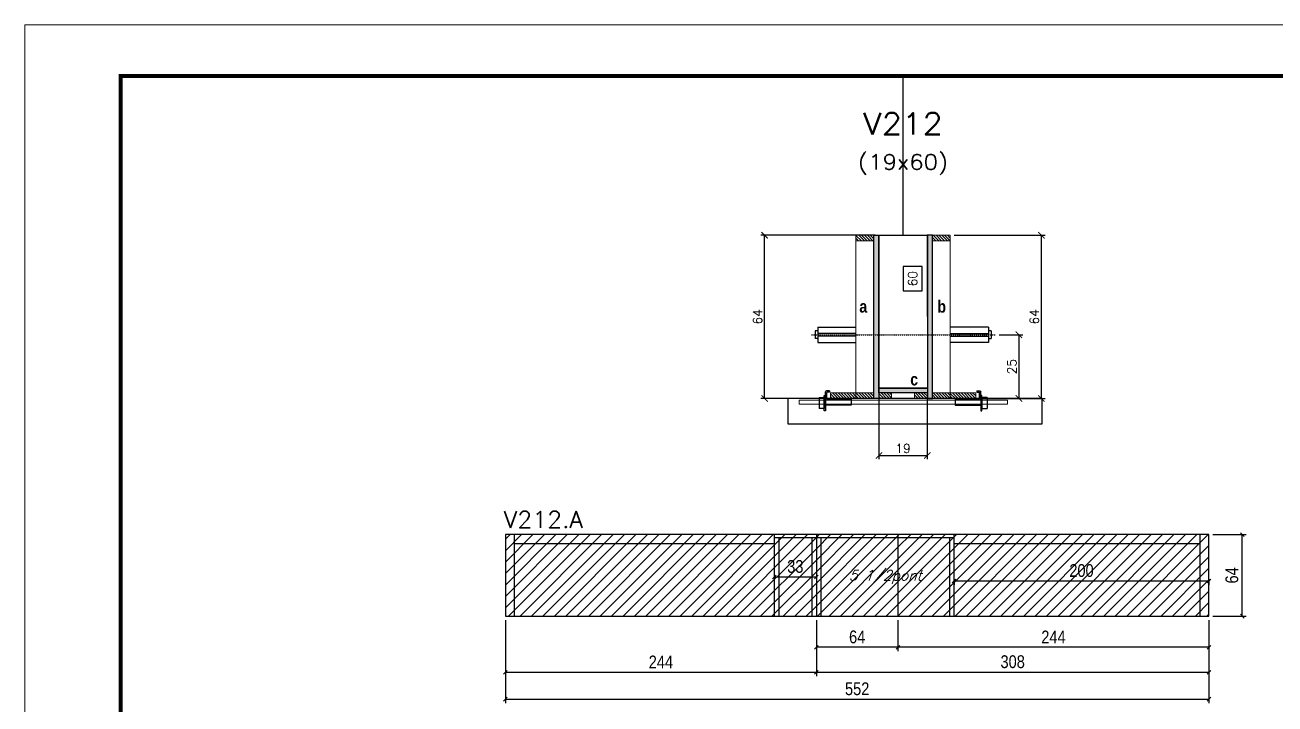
# Model space of a CAD drawing. Extents: x 137137 to 143418, y 10464 to 34486.
# Drawn here: x 140321 to 141301, y 31656 to 32189 of the extents above; entities that cross this region are included whole.
import ezdxf
from ezdxf.enums import TextEntityAlignment as Align

# ---------------------------------------------------------------- set-up
doc = ezdxf.new("R2010")
doc.units = 0
doc.linetypes.add('DASHED', pattern=[0.75, 0.5, -0.25])
doc.linetypes.add('HIDDEN', pattern=[0.375, 0.25, -0.125])
for name, color, linetype in [('barrote', 251, 'Continuous'), ('COTA', 241, 'Continuous'), ('Cota Seção (2x)', 4, 'Continuous'), ('detalhes', 4, 'Continuous'), ('Painéis', 200, 'Continuous'), ('presilha', 1, 'Continuous'), ('SARR_2.2x7', 40, 'Continuous'), ('SARR_3.5x7', 81, 'Continuous'), ('TENSOR', 3, 'Continuous'), ('texto', 7, 'Continuous'), ('Texto de Titulo', 7, 'Continuous'), ('Texto Qtd Sarr', 242, 'Continuous')]:
    doc.layers.add(name, color=color, linetype=linetype)
for name, color, linetype, lineweight in [('CONCRETO', 251, 'Continuous', 25), ('Folhas', 255, 'Continuous', 9), ('Hachura', 251, 'Continuous', 9), ('Madeira', 126, 'Continuous', 18), ('SARRAFO DE PRESSAO', 251, 'DASHED', 9), ('SCO-___-LAJ', 2, 'Continuous', 0), ('Texto Seção', 7, 'Continuous', 15)]:
    doc.layers.add(name, color=color, linetype=linetype, lineweight=lineweight)
doc.styles.add('COTA TECNICA', font='techl___.ttf', dxfattribs={"height": 10})
doc.styles.add('REGUA-120', font='ROMANS.shx', dxfattribs={"height": 15})
doc.styles.add('Romans', font='romans.shx')
doc.styles.add('TECNICA', font='techb___.ttf', dxfattribs={"height": 10})
doc.dimstyles.new('Cota Seção (2x)', dxfattribs={"dimtxt": 7, "dimasz": 5, "dimexe": 3, "dimexo": 3, "dimgap": 2, "dimtad": 3, "dimdec": 1, "dimlfac": 0.5, "dimzin": 12, "dimdsep": 46, "dimtxsty": 'Romans', "dimblk": 'ARCHTICK', "dimcen": 0, "dimclrd": 4, "dimclre": 4, "dimclrt": 1, "dimadec": 1, "dimazin": 3, "dimtfac": 1, "dimtdec": 1, "dimtmove": 0, "dimatfit": 3, "dimldrblk": 'OBLIQUE', "dimfxl": 1, "dimtolj": 1, "dimtzin": 12, "dimarcsym": 0})
doc.dimstyles.new('Cota Seção interna', dxfattribs={"dimtxt": 7, "dimasz": 6, "dimexe": 0.18, "dimexo": 2, "dimgap": -4, "dimtad": 3, "dimdec": 1, "dimlfac": 0.5, "dimzin": 12, "dimdsep": 46, "dimtxsty": 'Romans', "dimblk": 'ARCHTICK', "dimcen": 0.09, "dimse1": 1, "dimse2": 1, "dimsd1": 1, "dimsd2": 1, "dimclrd": 180, "dimclre": 5, "dimclrt": 1, "dimadec": 0, "dimazin": 3, "dimtfac": 1, "dimtdec": 1, "dimtofl": 0, "dimtmove": 0, "dimatfit": 3, "dimldrblk": 'ARCHTICK', "dimfxl": 1, "dimtolj": 1, "dimtzin": 0, "dimarcsym": 0})
doc.dimstyles.new('PAINEL', dxfattribs={"dimtxt": 10, "dimasz": 3, "dimexe": 3, "dimexo": 3, "dimgap": 3, "dimtad": 1, "dimdec": 1, "dimzin": 12, "dimdsep": 46, "dimtxsty": 'COTA TECNICA', "dimblk1": 'OBLIQUE', "dimblk2": 'OBLIQUE', "dimsah": 1, "dimcen": 0.9, "dimclrd": 4, "dimclre": 4, "dimclrt": 240, "dimadec": 1, "dimazin": 3, "dimtfac": 1, "dimtdec": 1, "dimtmove": 0, "dimatfit": 3, "dimfxl": 1, "dimtolj": 1, "dimtzin": 12, "dimarcsym": 0})
pattern_1 = [(315, (163947.3353, 23665.9822), (1.12253202, 1.12253202), [])]
pattern_2 = [(315, (163947.3353, 23592.3822), (1.12253202, 1.12253202), [])]

# ---------------------------------------------------------------- blocks, each defined once
blk = doc.blocks.new('_Oblique')
at = {"color": 0, "linetype": 'ByBlock', "lineweight": -2}
blk.add_line((-0.5, -0.5), (0.5, 0.5), dxfattribs=at)
blk = doc.blocks.new('*D269')
at = {"layer": 'COTA', "color": 4, "linetype": 'ByBlock', "lineweight": -2, "transparency": 16777216}
for p, q in [((140697.67, 31721.79), (140697.67, 31677.78)), ((140941.67, 31721.79), (140941.67, 31677.78)), ((140697.67, 31680.78), (140941.67, 31680.78))]:
    blk.add_line(p, q, dxfattribs=at)
at = {"layer": 'Defpoints', "color": 0, "linetype": 'ByBlock', "transparency": 16777216}
for p in [(140697.67, 31724.79), (140941.67, 31724.79), (140941.67, 31680.78)]:
    blk.add_point(p, dxfattribs=at)
at = {"layer": 'COTA', "color": 4, "linetype": 'ByBlock', "lineweight": -2, "transparency": 16777216, "xscale": 3, "yscale": 3, "zscale": 3, "rotation": 180}
blk.add_blockref('_Oblique', (140697.67, 31680.78), dxfattribs=at)
at = {"layer": 'COTA', "color": 4, "linetype": 'ByBlock', "lineweight": -2, "transparency": 16777216, "xscale": 3, "yscale": 3, "zscale": 3}
blk.add_blockref('_Oblique', (140941.67, 31680.78), dxfattribs=at)
at = {"layer": 'COTA', "color": 240, "linetype": 'ByBlock', "transparency": 16777216, "insert": (140819.67, 31688.86), "char_height": 10, "attachment_point": 5, "style": 'COTA TECNICA'}
blk.add_mtext('\\A1;244', dxfattribs=at)
blk = doc.blocks.new('*D270')
at = {"layer": 'COTA', "color": 4, "linetype": 'ByBlock', "lineweight": -2, "transparency": 16777216}
for p, q in [((141005.67, 31721.79), (141005.67, 31697.39)), ((141249.67, 31721.79), (141249.67, 31697.39)), ((141249.67, 31700.39), (141005.67, 31700.39))]:
    blk.add_line(p, q, dxfattribs=at)
at = {"layer": 'Defpoints', "color": 0, "linetype": 'ByBlock', "transparency": 16777216}
for p in [(141005.67, 31724.79), (141249.67, 31724.79), (141005.67, 31700.39)]:
    blk.add_point(p, dxfattribs=at)
at = {"layer": 'COTA', "color": 4, "linetype": 'ByBlock', "lineweight": -2, "transparency": 16777216, "xscale": 3, "yscale": 3, "zscale": 3, "rotation": 180}
blk.add_blockref('_Oblique', (141005.67, 31700.39), dxfattribs=at)
at = {"layer": 'COTA', "color": 4, "linetype": 'ByBlock', "lineweight": -2, "transparency": 16777216, "xscale": 3, "yscale": 3, "zscale": 3}
blk.add_blockref('_Oblique', (141249.67, 31700.39), dxfattribs=at)
at = {"layer": 'COTA', "color": 240, "linetype": 'ByBlock', "transparency": 16777216, "insert": (141127.67, 31708.46), "char_height": 10, "attachment_point": 5, "style": 'COTA TECNICA'}
blk.add_mtext('\\A1;244', dxfattribs=at)
blk = doc.blocks.new('*D271')
at = {"layer": 'COTA', "color": 4, "linetype": 'ByBlock', "lineweight": -2, "transparency": 16777216}
for p, q in [((140941.67, 31721.79), (140941.67, 31697.39)), ((141005.67, 31721.79), (141005.67, 31697.39)), ((141005.67, 31700.39), (140941.67, 31700.39))]:
    blk.add_line(p, q, dxfattribs=at)
at = {"layer": 'Defpoints', "color": 0, "linetype": 'ByBlock', "transparency": 16777216}
for p in [(140941.67, 31724.79), (141005.67, 31724.79), (140941.67, 31700.39)]:
    blk.add_point(p, dxfattribs=at)
at = {"layer": 'COTA', "color": 4, "linetype": 'ByBlock', "lineweight": -2, "transparency": 16777216, "xscale": 3, "yscale": 3, "zscale": 3, "rotation": 180}
blk.add_blockref('_Oblique', (140941.67, 31700.39), dxfattribs=at)
at = {"layer": 'COTA', "color": 4, "linetype": 'ByBlock', "lineweight": -2, "transparency": 16777216, "xscale": 3, "yscale": 3, "zscale": 3}
blk.add_blockref('_Oblique', (141005.67, 31700.39), dxfattribs=at)
at = {"layer": 'COTA', "color": 240, "linetype": 'ByBlock', "transparency": 16777216, "insert": (140973.67, 31708.49), "char_height": 10, "attachment_point": 5, "style": 'COTA TECNICA'}
blk.add_mtext('\\A1;64', dxfattribs=at)
blk = doc.blocks.new('_ArchTick')
at = {"color": 0, "linetype": 'ByBlock', "const_width": 0.15}
blk.add_lwpolyline([(-0.5, -0.5), (0.5, 0.5)], dxfattribs=at)
blk = doc.blocks.new('*D83')
at = {"layer": 'COTA', "color": 4, "lineweight": -2, "transparency": 16777216}
for p, q in [((140987.72, 32023.63), (140898.07, 32023.63)), ((140901.07, 31895.63), (140901.07, 32023.63)), ((140949.72, 31895.63), (140898.07, 31895.63))]:
    blk.add_line(p, q, dxfattribs=at)
at = {"layer": 'Defpoints', "color": 0, "transparency": 16777216}
for p in [(140901.07, 32023.63), (140990.72, 32023.63), (140952.72, 31895.63)]:
    blk.add_point(p, dxfattribs=at)
at = {"layer": 'COTA', "color": 4, "lineweight": -2, "transparency": 16777216, "xscale": 5, "yscale": 5, "zscale": 5}
for p, rotation in [((140901.07, 32023.63), 90), ((140901.07, 31895.63), 270)]:
    blk.add_blockref('_ArchTick', p, dxfattribs=dict(at, rotation=rotation))
at = {"layer": 'COTA', "color": 1, "transparency": 16777216, "insert": (140895.57, 31959.63), "char_height": 7, "attachment_point": 5, "rotation": 90, "style": 'Romans'}
blk.add_mtext('\\A1;64', dxfattribs=at)
blk = doc.blocks.new('*D84')
at = {"layer": 'COTA', "color": 4, "lineweight": -2, "transparency": 16777216}
for p, q in [((141049.71, 32023.63), (141121.19, 32023.63)), ((141118.19, 31895.63), (141118.19, 32023.63)), ((141069.72, 31895.63), (141121.19, 31895.63))]:
    blk.add_line(p, q, dxfattribs=at)
at = {"layer": 'Defpoints', "color": 0, "transparency": 16777216}
for p in [(141046.71, 32023.63), (141118.19, 32023.63), (141066.72, 31895.63)]:
    blk.add_point(p, dxfattribs=at)
at = {"layer": 'COTA', "color": 4, "lineweight": -2, "transparency": 16777216, "xscale": 5, "yscale": 5, "zscale": 5}
for p, rotation in [((141118.19, 32023.63), 90), ((141118.19, 31895.63), 270)]:
    blk.add_blockref('_ArchTick', p, dxfattribs=dict(at, rotation=rotation))
at = {"layer": 'COTA', "color": 1, "transparency": 16777216, "insert": (141112.69, 31959.63), "char_height": 7, "attachment_point": 5, "rotation": 90, "style": 'Romans'}
blk.add_mtext('\\A1;64', dxfattribs=at)
blk = doc.blocks.new('*D85')
at = {"layer": 'Cota Seção (2x)', "color": 180, "lineweight": -2, "transparency": 16777216}
for p, q in [((141024.71, 31999.13), (141009.71, 31999.13)), ((141009.71, 31999.13), (141009.71, 31980.13)), ((141024.71, 31980.13), (141024.71, 31999.13)), ((141009.71, 31980.13), (141024.71, 31980.13))]:
    blk.add_line(p, q, dxfattribs=at)
at = {"layer": 'Defpoints', "color": 0, "transparency": 16777216}
for p in [(141028.71, 32023.63), (141028.71, 32023.63), (141028.72, 31903.63)]:
    blk.add_point(p, dxfattribs=at)
at = {"layer": 'Cota Seção (2x)', "color": 1, "transparency": 16777216, "insert": (141017.21, 31989.63), "char_height": 7, "attachment_point": 5, "rotation": 90, "style": 'Romans'}
blk.add_mtext('\\A1;60', dxfattribs=at)
blk = doc.blocks.new('titulo1')
at = {"layer": 'Defpoints', "color": 252, "linetype": 'HIDDEN', "ltscale": 2}
blk.add_line((0, 0), (0, 125), dxfattribs=at)
at = {"layer": 'Defpoints', "style": 'Romans', "oblique": 15}
blk.add_attdef('FOLHA', text='', height=10, dxfattribs=at).set_placement((0, 15.58), align=Align.MIDDLE_CENTER)
at = {"layer": 'Texto Qtd Sarr', "color": 3, "style": 'Romans', "oblique": 15}
for tag, height, p in [('TITULO', 17, (0, 71.45)), ('SEÇÃO', 12, (0, 41.55))]:
    blk.add_attdef(tag, text='', height=height, dxfattribs=at).set_placement(p, align=Align.MIDDLE_CENTER)
blk = doc.blocks.new('PRESILHA METÁLICA 1')
at = {"layer": 'presilha'}
for p, q in [((6, 15.5), (7.5, 15.5)), ((6, -2.5), (6, 15.5)), ((7.5, 10.6), (7.5, 19.9)), ((7.5, 15.5), (7.5, -2.5)), ((12, 21), (8.6, 21)), ((9, 11.6), (9, 18.9)), ((12, 19.5), (9.6, 19.5)), ((12, 21), (12, 19.5)), ((0, 13), (6, 13)), ((0, 13), (0, 0)), ((6, 0), (0, 0)), ((6, 13), (6, 0)), ((37.5, 4.1), (7.5, 4.1)), ((37.5, 11), (9.6, 11)), ((37.5, 11), (37.5, 4.1)), ((7.5, -2.5), (6, -2.5))]:
    blk.add_line(p, q, dxfattribs=at)
for centre, radius, start, end in [((8.6, 19.9), 1.14, 90, 180), ((9.6, 18.9), 0.57, 90, 180), ((9.6, 11.6), 0.57, 180, 270)]:
    blk.add_arc(centre, radius, start, end, dxfattribs=at)
blk = doc.blocks.new('*D86')
at = {"layer": 'COTA', "color": 4, "lineweight": -2, "transparency": 16777216}
for p, q in [((140990.72, 31897.03), (140990.72, 31847.9)), ((141028.71, 31897.03), (141028.71, 31847.9)), ((140990.72, 31850.9), (141028.71, 31850.9))]:
    blk.add_line(p, q, dxfattribs=at)
at = {"layer": 'Defpoints', "color": 0, "transparency": 16777216}
for p in [(140990.72, 31900.03), (141028.71, 31900.03), (141028.71, 31850.9)]:
    blk.add_point(p, dxfattribs=at)
at = {"layer": 'COTA', "color": 4, "lineweight": -2, "transparency": 16777216, "xscale": 5, "yscale": 5, "zscale": 5, "rotation": 180}
blk.add_blockref('_ArchTick', (140990.72, 31850.9), dxfattribs=at)
at = {"layer": 'COTA', "color": 4, "lineweight": -2, "transparency": 16777216, "xscale": 5, "yscale": 5, "zscale": 5}
blk.add_blockref('_ArchTick', (141028.71, 31850.9), dxfattribs=at)
at = {"layer": 'COTA', "color": 1, "transparency": 16777216, "insert": (141009.71, 31856.4), "char_height": 7, "attachment_point": 5, "style": 'Romans'}
blk.add_mtext('\\A1;19', dxfattribs=at)
blk = doc.blocks.new('9999999999')
at = {"layer": 'Folhas'}
blk.add_lwpolyline([(98138.98, 34190.21), (99623.98, 34190.21), (99623.98, 35240.21), (98138.98, 35240.21)], close=True, dxfattribs=at)
at = {"layer": 'Folhas', "color": 30, "const_width": 3}
blk.add_lwpolyline([(98213.98, 34230.21), (99583.98, 34230.21), (99583.98, 35200.21), (98213.98, 35200.21)], close=True, dxfattribs=at)
blk = doc.blocks.new('*D284')
at = {"layer": 'COTA', "color": 4, "lineweight": -2, "transparency": 16777216}
for p, q in [((140941.67, 31721.79), (140941.67, 31677.78)), ((141249.67, 31721.79), (141249.67, 31677.78)), ((140941.67, 31680.78), (141249.67, 31680.78))]:
    blk.add_line(p, q, dxfattribs=at)
at = {"layer": 'Defpoints', "color": 0, "transparency": 16777216}
for p in [(140941.67, 31724.79), (141249.67, 31724.79), (141249.67, 31680.78)]:
    blk.add_point(p, dxfattribs=at)
at = {"layer": 'COTA', "color": 4, "lineweight": -2, "transparency": 16777216, "xscale": 3, "yscale": 3, "zscale": 3, "rotation": 180}
blk.add_blockref('_Oblique', (140941.67, 31680.78), dxfattribs=at)
at = {"layer": 'COTA', "color": 4, "lineweight": -2, "transparency": 16777216, "xscale": 3, "yscale": 3, "zscale": 3}
blk.add_blockref('_Oblique', (141249.67, 31680.78), dxfattribs=at)
at = {"layer": 'COTA', "color": 240, "transparency": 16777216, "insert": (141095.67, 31689.03), "char_height": 10, "attachment_point": 5, "style": 'COTA TECNICA'}
blk.add_mtext('\\A1;308', dxfattribs=at)
blk = doc.blocks.new('*D285')
at = {"layer": 'COTA', "color": 4, "lineweight": -2, "transparency": 16777216}
for p, q in [((141049.67, 31753.79), (141049.67, 31749.46)), ((141049.67, 31752.46), (141249.67, 31752.46)), ((141249.67, 31753.79), (141249.67, 31749.46))]:
    blk.add_line(p, q, dxfattribs=at)
at = {"layer": 'Defpoints', "color": 0, "transparency": 16777216}
for p in [(141049.67, 31756.79), (141249.67, 31756.79), (141249.67, 31752.46)]:
    blk.add_point(p, dxfattribs=at)
at = {"layer": 'COTA', "color": 4, "lineweight": -2, "transparency": 16777216, "xscale": 3, "yscale": 3, "zscale": 3, "rotation": 180}
blk.add_blockref('_Oblique', (141049.67, 31752.46), dxfattribs=at)
at = {"layer": 'COTA', "color": 4, "lineweight": -2, "transparency": 16777216, "xscale": 3, "yscale": 3, "zscale": 3}
blk.add_blockref('_Oblique', (141249.67, 31752.46), dxfattribs=at)
at = {"layer": 'COTA', "color": 240, "transparency": 16777216, "insert": (141149.67, 31760.56), "char_height": 10, "attachment_point": 5, "style": 'COTA TECNICA'}
blk.add_mtext('\\A1;200', dxfattribs=at)
blk = doc.blocks.new('*D286')
at = {"layer": 'COTA', "color": 4, "lineweight": -2, "transparency": 16777216}
blk.add_line((140908.67, 31755.55), (140941.67, 31755.55), dxfattribs=at)
at = {"layer": 'Defpoints', "color": 0, "transparency": 16777216}
for p in [(140908.67, 31755.55), (140941.67, 31755.55), (140941.67, 31755.55)]:
    blk.add_point(p, dxfattribs=at)
at = {"layer": 'COTA', "color": 4, "lineweight": -2, "transparency": 16777216, "xscale": 3, "yscale": 3, "zscale": 3, "rotation": 180}
blk.add_blockref('_Oblique', (140908.67, 31755.55), dxfattribs=at)
at = {"layer": 'COTA', "color": 4, "lineweight": -2, "transparency": 16777216, "xscale": 3, "yscale": 3, "zscale": 3}
blk.add_blockref('_Oblique', (140941.67, 31755.55), dxfattribs=at)
at = {"layer": 'COTA', "color": 240, "transparency": 16777216, "insert": (140925.17, 31763.77), "char_height": 10, "attachment_point": 5, "style": 'COTA TECNICA'}
blk.add_mtext('\\A1;33', dxfattribs=at)
blk = doc.blocks.new('*D290')
at = {"layer": 'COTA', "color": 4, "lineweight": -2, "transparency": 16777216}
for p, q in [((141252.67, 31788.79), (141278.79, 31788.79)), ((141275.79, 31724.79), (141275.79, 31788.79)), ((141252.67, 31724.79), (141278.79, 31724.79))]:
    blk.add_line(p, q, dxfattribs=at)
at = {"layer": 'Defpoints', "color": 0, "transparency": 16777216}
for p in [(141249.67, 31788.79), (141275.79, 31788.79), (141249.67, 31724.79)]:
    blk.add_point(p, dxfattribs=at)
at = {"layer": 'COTA', "color": 4, "lineweight": -2, "transparency": 16777216, "xscale": 3, "yscale": 3, "zscale": 3}
for p, rotation in [((141275.79, 31788.79), 90), ((141275.79, 31724.79), 270)]:
    blk.add_blockref('_Oblique', p, dxfattribs=dict(at, rotation=rotation))
at = {"layer": 'COTA', "color": 240, "transparency": 16777216, "insert": (141267.69, 31756.79), "char_height": 10, "attachment_point": 5, "rotation": 90, "style": 'COTA TECNICA'}
blk.add_mtext('\\A1;64', dxfattribs=at)
blk = doc.blocks.new('*D292')
at = {"layer": 'COTA', "color": 4, "lineweight": -2, "transparency": 16777216}
for p, q in [((141085.02, 31945.6), (141103.57, 31945.6)), ((141100.57, 31945.6), (141100.57, 31895.63)), ((141085.02, 31895.63), (141103.57, 31895.63))]:
    blk.add_line(p, q, dxfattribs=at)
at = {"layer": 'Defpoints', "color": 0, "transparency": 16777216}
for p in [(141082.02, 31945.6), (141082.02, 31895.63), (141100.57, 31895.63)]:
    blk.add_point(p, dxfattribs=at)
at = {"layer": 'COTA', "color": 4, "lineweight": -2, "transparency": 16777216, "xscale": 5, "yscale": 5, "zscale": 5}
for p, rotation in [((141100.57, 31945.6), 90), ((141100.57, 31895.63), 270)]:
    blk.add_blockref('_ArchTick', p, dxfattribs=dict(at, rotation=rotation))
at = {"layer": 'COTA', "color": 1, "transparency": 16777216, "insert": (141095.07, 31920.61), "char_height": 7, "attachment_point": 5, "rotation": 90, "style": 'Romans'}
blk.add_mtext('\\A1;25', dxfattribs=at)
blk = doc.blocks.new('*D6295')
at = {"layer": 'Defpoints', "color": 0, "ltscale": 25, "transparency": 16777216}
for p in [(140697.67, 31724.79), (141249.67, 31724.79), (141249.67, 31659.67)]:
    blk.add_point(p, dxfattribs=at)
at = {"layer": 'Painéis', "color": 4, "lineweight": -2, "ltscale": 25, "transparency": 16777216}
for p, q in [((140697.67, 31721.79), (140697.67, 31656.67)), ((141249.67, 31721.79), (141249.67, 31656.67)), ((140697.67, 31659.67), (141249.67, 31659.67))]:
    blk.add_line(p, q, dxfattribs=at)
at = {"layer": 'Painéis', "color": 4, "lineweight": -2, "ltscale": 25, "transparency": 16777216, "xscale": 3, "yscale": 3, "zscale": 3, "rotation": 180}
blk.add_blockref('_Oblique', (140697.67, 31659.67), dxfattribs=at)
at = {"layer": 'Painéis', "color": 4, "lineweight": -2, "ltscale": 25, "transparency": 16777216, "xscale": 3, "yscale": 3, "zscale": 3}
blk.add_blockref('_Oblique', (141249.67, 31659.67), dxfattribs=at)
at = {"layer": 'Painéis', "color": 240, "ltscale": 25, "transparency": 16777216, "insert": (140973.67, 31667.78), "char_height": 10, "attachment_point": 5, "style": 'COTA TECNICA'}
blk.add_mtext('\\A1;552', dxfattribs=at)

msp = doc.modelspace()

# ---------------------------------------------------------------- hatches: boundary and pattern name
at = {"layer": 'Hachura'}
h = msp.add_hatch(dxfattribs=at)
h.set_pattern_fill('ANSI31', color=256, scale=0.5, angle=270, style=0)
h.set_pattern_definition([(315, (163947.3353, 23715.9822), (1.12253202, 1.12253202), [])])
h.paths.add_polyline_path([(140986.72, 32019.23), (140986.72, 32023.63), (140972.72, 32023.63), (140972.72, 32019.23)])
h = msp.add_hatch(color=256, dxfattribs=at)
h.dxf.hatch_style = 1
h.paths.add_polyline_path([(140986.72, 32023.63), (140990.72, 32023.63), (140990.72, 31895.63), (140986.72, 31895.63)])
h = msp.add_hatch(color=256, dxfattribs=at)
h.dxf.hatch_style = 1
h.paths.add_polyline_path([(141032.71, 32023.63), (141028.71, 32023.63), (141028.72, 31895.63), (141032.72, 31895.63)])
h = msp.add_hatch(dxfattribs=at)
h.set_pattern_fill('ANSI31', color=256, scale=0.5, angle=270, style=0)
h.set_pattern_definition([(315, (163947.3449, 23715.9822), (1.12253202, 1.12253202), [])])
h.paths.add_polyline_path([(141032.71, 32019.23), (141032.71, 32023.63), (141046.71, 32023.63), (141046.71, 32019.23)])
h = msp.add_hatch(color=256, dxfattribs=at)
h.dxf.hatch_style = 1
h.paths.add_polyline_path([(140990.72, 31900.03), (140990.72, 31903.63), (141028.72, 31903.63), (141028.72, 31900.03)])
h = msp.add_hatch(dxfattribs=at)
h.set_pattern_fill('ANSI31', color=256, scale=0.5, angle=270, style=0)
h.set_pattern_definition(pattern_1)
h.paths.add_polyline_path([(140952.72, 31895.63), (140952.72, 31900.03), (140972.72, 31900.03), (140972.72, 31895.63)])
h = msp.add_hatch(dxfattribs=at)
h.set_pattern_fill('ANSI31', color=256, scale=0.5, angle=270, style=0)
h.set_pattern_definition(pattern_2)
h.paths.add_polyline_path([(140986.72, 31895.63), (140986.72, 31900.03), (140972.72, 31900.03), (140972.72, 31895.63)])
h = msp.add_hatch(dxfattribs=at)
h.set_pattern_fill('ANSI31', color=256, scale=0.5, angle=270, style=0)
h.set_pattern_definition(pattern_1)
h.paths.add_polyline_path([(140990.72, 31895.63), (140990.72, 31900.03), (141000.72, 31900.03), (141000.72, 31895.63)])
h = msp.add_hatch(dxfattribs=at)
h.set_pattern_fill('ANSI31', color=256, scale=0.5, angle=270, style=0)
h.set_pattern_definition(pattern_1)
h.paths.add_polyline_path([(141028.72, 31895.63), (141028.72, 31900.03), (141018.72, 31900.03), (141018.72, 31895.63)])
h = msp.add_hatch(dxfattribs=at)
h.set_pattern_fill('ANSI31', color=256, scale=0.5, angle=270, style=0)
h.set_pattern_definition(pattern_2)
h.paths.add_polyline_path([(141032.72, 31895.63), (141032.72, 31900.03), (141046.72, 31900.03), (141046.72, 31895.63)])
h = msp.add_hatch(dxfattribs=at)
h.set_pattern_fill('ANSI31', color=256, scale=0.5, angle=270, style=0)
h.set_pattern_definition(pattern_1)
h.paths.add_polyline_path([(141066.72, 31895.63), (141066.72, 31900.03), (141046.72, 31900.03), (141046.72, 31895.63)])
at = {"layer": 'Hachura', "linetype": 'ByBlock'}
h = msp.add_hatch(dxfattribs=at)
h.set_pattern_fill('ANSI31', color=256, scale=2)
h.paths.add_polyline_path([(140941.67, 31788.79), (140697.67, 31788.79), (140697.67, 31724.79), (140941.67, 31724.79)])
h.paths.add_polyline_path([(140914.69, 31754.06), (140936.27, 31754.06), (140936.27, 31774.65), (140914.69, 31774.65)], flags=24)
h = msp.add_hatch(dxfattribs=at)
h.set_pattern_fill('ANSI31', color=256, scale=2)
h.paths.add_polyline_path([(141005.67, 31788.79), (140941.67, 31788.79), (140941.67, 31724.79), (141005.67, 31724.79)])
h = msp.add_hatch(dxfattribs=at)
h.set_pattern_fill('ANSI31', color=256, scale=2)
h.paths.add_polyline_path([(141249.67, 31788.79), (141005.67, 31788.79), (141005.67, 31724.79), (141249.67, 31724.79)])
h.paths.add_polyline_path([(141135.39, 31750.74), (141164.33, 31750.74), (141164.33, 31771.32), (141135.39, 31771.32)], flags=24)

# ---------------------------------------------------------------- linework, layer by layer
at = {"ltscale": 3}
for p, q in [((140942.72, 31951.6), (140942.72, 31939.6)), ((140942.72, 31951.6), (140972.72, 31951.6)), ((141076.72, 31951.6), (141046.72, 31951.6)), ((141076.72, 31951.6), (141076.72, 31939.6)), ((140940.72, 31948.6), (140940.72, 31942.6)), ((140942.72, 31948.6), (140940.72, 31948.6)), ((140942.72, 31942.6), (140940.72, 31942.6)), ((140972.72, 31946.6), (140942.72, 31946.6)), ((140972.72, 31944.6), (140942.72, 31944.6)), ((141046.72, 31946.6), (141076.72, 31946.6)), ((141046.72, 31944.6), (141076.72, 31944.6)), ((141078.72, 31948.6), (141076.72, 31948.6)), ((141076.72, 31942.6), (141078.72, 31942.6)), ((141078.72, 31948.6), (141078.72, 31942.6)), ((140942.72, 31939.6), (140972.72, 31939.6)), ((141076.72, 31939.6), (141046.72, 31939.6))]:
    msp.add_line(p, q, dxfattribs=at)
at = {"layer": 'barrote'}
msp.add_lwpolyline([(140919.26, 31875.63), (141118.84, 31875.63), (141118.84, 31895.63), (140919.26, 31895.63)], close=True, dxfattribs=at)
at = {"layer": 'CONCRETO'}
msp.add_lwpolyline([(140990.72, 32023.63), (140990.72, 32023.63), (140990.72, 32023.63), (140990.72, 32023.63), (141028.72, 32023.63), (141028.72, 32023.63), (141028.72, 32023.63), (141028.72, 31903.63), (140990.72, 31903.63), (140990.72, 32023.63)], close=True, dxfattribs=at)
at = {"layer": 'Madeira'}
for points in [[(140986.72, 32019.23), (140986.72, 32023.63), (140972.72, 32023.63), (140972.72, 32019.23)], [(140986.72, 32023.63), (140972.72, 32023.63), (140972.72, 31895.63), (140986.72, 31895.63)], [(141032.71, 32019.23), (141032.71, 32023.63), (141046.71, 32023.63), (141046.71, 32019.23)], [(141032.71, 32023.63), (141046.71, 32023.63), (141046.72, 31895.63), (141032.72, 31895.63)], [(140952.72, 31895.63), (140952.72, 31900.03), (140972.72, 31900.03), (140972.72, 31895.63)], [(140986.72, 31895.63), (140986.72, 31900.03), (140972.72, 31900.03), (140972.72, 31895.63)], [(140990.72, 31895.63), (140990.72, 31900.03), (141000.72, 31900.03), (141000.72, 31895.63)], [(141028.72, 31895.63), (141028.72, 31900.03), (141018.72, 31900.03), (141018.72, 31895.63)], [(141032.72, 31895.63), (141032.72, 31900.03), (141046.72, 31900.03), (141046.72, 31895.63)], [(141066.72, 31895.63), (141066.72, 31900.03), (141046.72, 31900.03), (141046.72, 31895.63)]]:
    msp.add_lwpolyline(points, close=True, dxfattribs=at)
at = {"layer": 'Painéis', "linetype": 'ByBlock'}
for p, q in [((140697.67, 31788.79), (140697.67, 31724.79)), ((141249.67, 31788.79), (140697.67, 31788.79)), ((140941.67, 31788.79), (140941.67, 31724.79)), ((141005.67, 31788.79), (141005.67, 31724.79)), ((141249.67, 31724.79), (141249.67, 31788.79)), ((140697.67, 31724.79), (141249.67, 31724.79))]:
    msp.add_line(p, q, dxfattribs=at)
at = {"layer": 'Painéis'}
for points in [[(140986.72, 32023.63), (140990.72, 32023.63), (140990.72, 31895.63), (140986.72, 31895.63)], [(141032.71, 32023.63), (141028.71, 32023.63), (141028.72, 31895.63), (141032.72, 31895.63)], [(140990.72, 31900.03), (140990.72, 31903.63), (141028.72, 31903.63), (141028.72, 31900.03)]]:
    msp.add_lwpolyline(points, close=True, dxfattribs=at)
at = {"layer": 'SARR_2.2x7', "linetype": 'Continuous'}
for p, q in [((140704.67, 31788.79), (140704.67, 31724.79)), ((140908.67, 31786.59), (140941.67, 31786.59)), ((140941.67, 31786.59), (141049.67, 31786.59)), ((141242.67, 31724.79), (141242.67, 31788.79)), ((140704.67, 31781.79), (140908.67, 31781.79)), ((141049.67, 31781.79), (141242.67, 31781.79))]:
    msp.add_line(p, q, dxfattribs=at)
at = {"layer": 'SARR_3.5x7'}
for p, q in [((140908.67, 31788.79), (140908.67, 31724.79)), ((140912.17, 31786.59), (140912.17, 31724.79)), ((140938.17, 31786.59), (140938.17, 31724.79)), ((140945.17, 31786.59), (140945.17, 31724.79)), ((141046.17, 31786.59), (141046.17, 31724.79)), ((141049.67, 31724.79), (141049.67, 31788.79))]:
    msp.add_line(p, q, dxfattribs=at)
at = {"layer": 'SCO-___-LAJ', "color": 1}
msp.add_lwpolyline([(140928.26, 31894.29), (141091.53, 31894.29), (141091.53, 31891.09), (140928.26, 31891.09)], close=True, dxfattribs=at)
at = {"layer": 'TENSOR', "linetype": 'HIDDEN', "ltscale": 0.5}
msp.add_line((140937.72, 31945.6), (141082.02, 31945.6), dxfattribs=at)

# ---------------------------------------------------------------- block references
at = {"layer": 'presilha', "yscale": 0.6666666666666666, "zscale": 0.6666666666666666}
for p, xscale in [((140943.85, 31887.66), 0.6666666666666666), ((141075.58, 31887.66), -0.6666666666666666)]:
    msp.add_blockref('PRESILHA METÁLICA 1', p, dxfattribs=dict(at, xscale=xscale))
at = {"layer": 'SARRAFO DE PRESSAO', "color": 6, "linetype": 'ByBlock'}
msp.add_blockref('9999999999', (42181.81, -3051.58), dxfattribs=at)
at = {"layer": 'Texto Seção'}
ref = msp.add_blockref('titulo1', (141009.72, 32023.63), dxfattribs=at)
ref.add_attrib('TITULO', 'V212', dxfattribs={"layer": 'Texto de Titulo', "color": 7, "height": 17, "style": 'Romans', "width": 1.1}).set_placement((141009.72, 32111.13), align=Align.MIDDLE_CENTER)
ref.add_attrib('SEÇÃO', '(19x60)', dxfattribs={"layer": 'Texto de Titulo', "color": 7, "height": 12, "style": 'Romans', "width": 1.1}).set_placement((141009.72, 32081.13), align=Align.MIDDLE_CENTER)

# ---------------------------------------------------------------- texts
at = {"layer": 'detalhes', "style": 'TECNICA'}
for s, p in [('b', (141036.65, 31962.95)), ('a', (140975.41, 31962.96)), ('c', (141015.32, 31905.86))]:
    msp.add_text(s, height=9.6, dxfattribs=at).set_placement(p)
at = {"layer": 'texto', "color": 2, "insert": (140995.67, 31755.55), "char_height": 8, "attachment_point": 5, "style": 'Romans'}
msp.add_mtext('{\\Q19;\\C256;5 1/2pont}', dxfattribs=at)
at = {"layer": 'Texto Seção', "style": 'REGUA-120', "width": 1.05}
msp.add_text('V212.A', height=13, dxfattribs=at).set_placement((140696.52, 31794.15))

# ---------------------------------------------------------------- dimensions: what is measured, and where the dimension line sits
at = {"layer": 'COTA'}
for base, p1, p2, dimstyle, picture, middle in [((140901.07, 32023.63), (140952.72, 31895.63), (140990.72, 32023.63), 'Cota Seção (2x)', '*D83', (140895.57, 31959.63)), ((141118.19, 32023.63), (141066.72, 31895.63), (141046.71, 32023.63), 'Cota Seção (2x)', '*D84', (141112.69, 31959.63)), ((141100.57, 31895.63), (141082.02, 31945.6), (141082.02, 31895.63), 'Cota Seção (2x)', '*D292', (141095.07, 31920.61)), ((141275.79, 31788.79), (141249.67, 31724.79), (141249.67, 31788.79), 'PAINEL', '*D290', (141267.69, 31756.79))]:
    dim = msp.add_linear_dim(base=base, p1=p1, p2=p2, angle=90, dimstyle=dimstyle, dxfattribs=at)
    dim.commit()
    dim.dimension.update_dxf_attribs({"geometry": picture, "text_midpoint": middle})
for base, p1, p2, dimstyle, picture, middle in [((141028.71, 31850.9), (140990.72, 31900.03), (141028.71, 31900.03), 'Cota Seção (2x)', '*D86', (141009.71, 31856.4)), ((140941.67, 31755.55), (140908.67, 31755.55), (140941.67, 31755.55), 'PAINEL', '*D286', (140925.17, 31763.77)), ((141249.67, 31752.46), (141049.67, 31756.79), (141249.67, 31756.79), 'PAINEL', '*D285', (141149.67, 31760.56)), ((141249.67, 31680.78), (140941.67, 31724.79), (141249.67, 31724.79), 'PAINEL', '*D284', (141095.67, 31689.03))]:
    dim = msp.add_linear_dim(base=base, p1=p1, p2=p2, dimstyle=dimstyle, dxfattribs=at)
    dim.commit()
    dim.dimension.update_dxf_attribs({"geometry": picture, "text_midpoint": middle})
at = {"layer": 'COTA', "linetype": 'ByBlock'}
for base, p1, p2, picture, middle in [((140941.67, 31680.78), (140697.67, 31724.79), (140941.67, 31724.79), '*D269', (140819.67, 31688.86)), ((140941.67, 31700.39), (141005.67, 31724.79), (140941.67, 31724.79), '*D271', (140973.67, 31708.49)), ((141005.67, 31700.39), (141249.67, 31724.79), (141005.67, 31724.79), '*D270', (141127.67, 31708.46))]:
    dim = msp.add_linear_dim(base=base, p1=p1, p2=p2, dimstyle='PAINEL', dxfattribs=at)
    dim.commit()
    dim.dimension.update_dxf_attribs({"geometry": picture, "text_midpoint": middle})
at = {"layer": 'Cota Seção (2x)'}
dim = msp.add_linear_dim(base=(141028.71, 32023.63), p1=(141028.72, 31903.63), p2=(141028.71, 32023.63), angle=90, dimstyle='Cota Seção interna', dxfattribs=at)
dim.commit()
dim.dimension.update_dxf_attribs({"geometry": '*D85', "text_midpoint": (141028.71, 31989.63), "dimtype": 160})
at = {"layer": 'Painéis', "ltscale": 25}
dim = msp.add_linear_dim(base=(141249.67, 31659.67), p1=(140697.67, 31724.79), p2=(141249.67, 31724.79), dimstyle='PAINEL', dxfattribs=at)
dim.commit()
dim.dimension.update_dxf_attribs({"geometry": '*D6295', "text_midpoint": (140973.67, 31667.78)})

doc.saveas('drawing.dxf')
